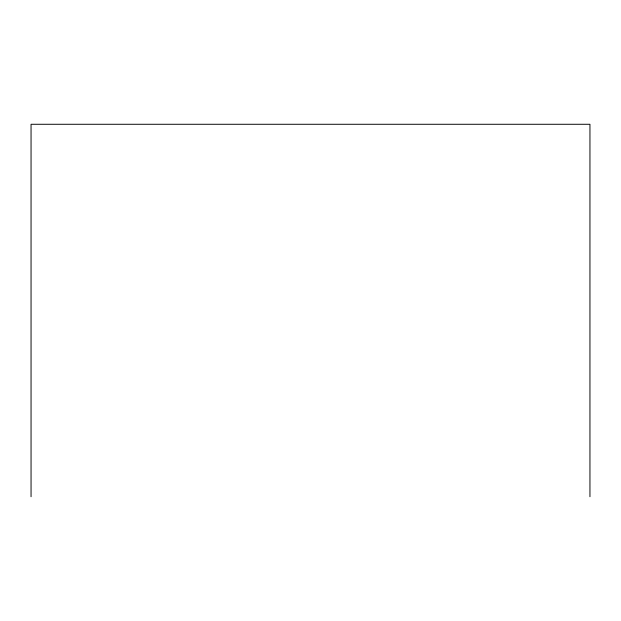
<?xml version="1.0" encoding="UTF-8"?>
<svg xmlns="http://www.w3.org/2000/svg" width="621" height="621" viewBox="0 0 621 621"><rect width="100%" height="100%" fill="white"/><g stroke="black" fill="none" stroke-linecap="round" stroke-linejoin="round"><path stroke-width="0.93" d="M589.95 496.722L589.95 124.278L31.05 124.278L31.05 496.722"/></g></svg>
